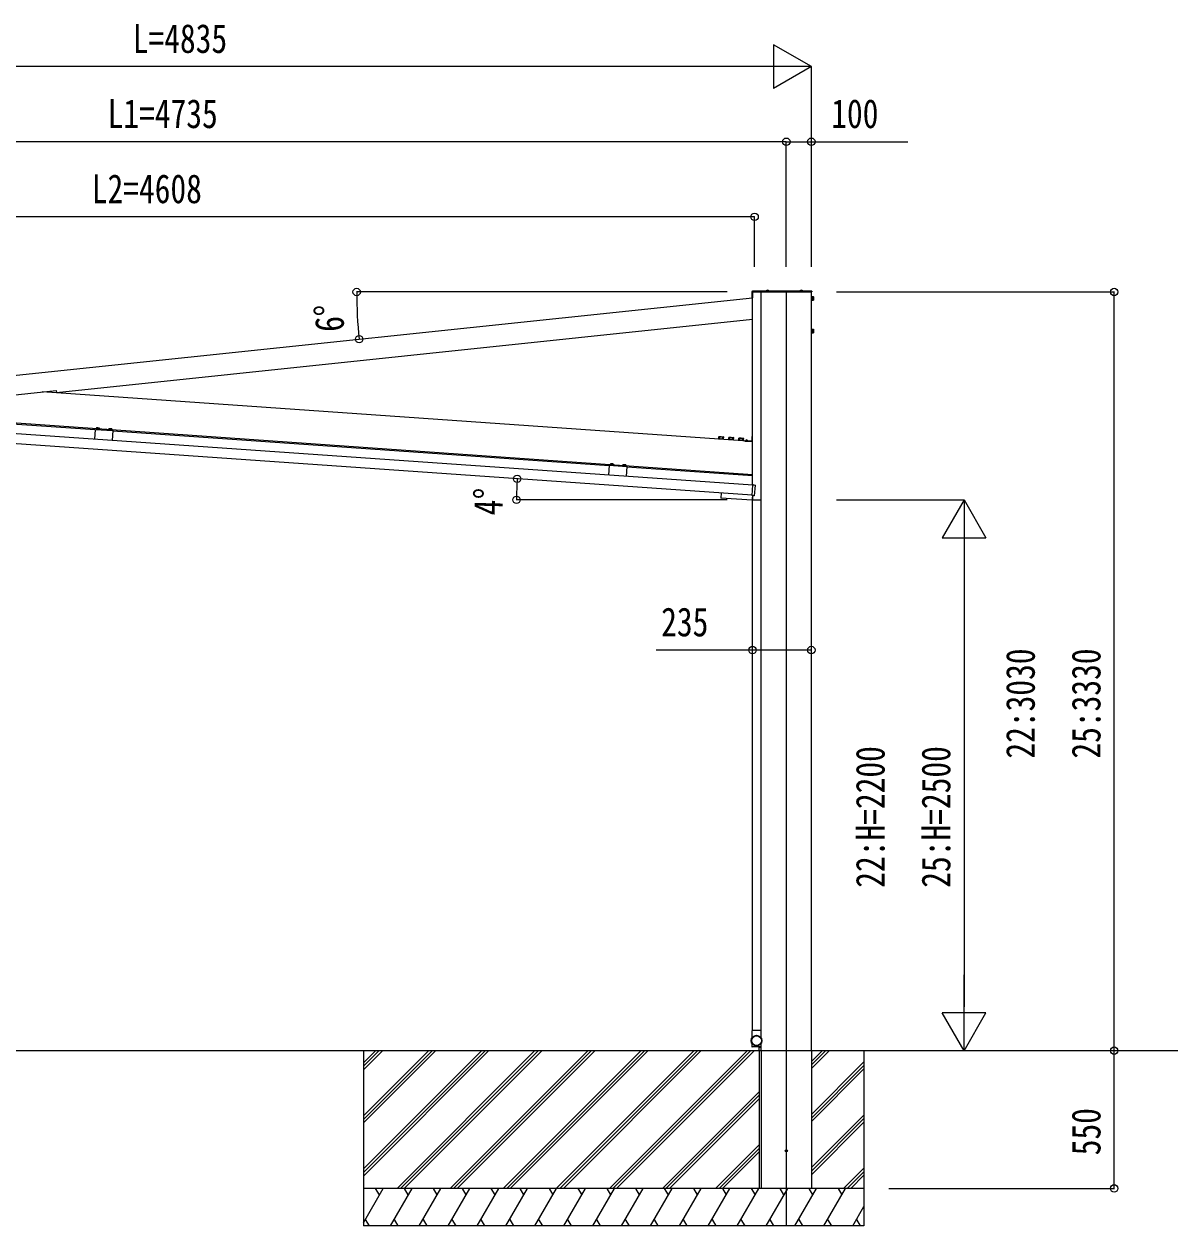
# Model space of a CAD drawing. Units: millimetres, scale not verified. Extents: x -14718 to 14718, y -10395 to 10395.
# Drawn here: x -2035 to 2576, y -6045 to -1245 of the extents above; entities that cross this region are included whole.
import ezdxf
from ezdxf.enums import TextEntityAlignment as Align

# ---------------------------------------------------------------- set-up
doc = ezdxf.new("R2010")
doc.units = ezdxf.units.MM
doc.header["$LTSCALE"] = 40
for name, color, linetype in [('0-3_YKK_12', 2, 'Continuous'), ('0-4_YKK_13', 4, 'Continuous'), ('0-5_YKK_A1', 4, 'Continuous'), ('0-6_YKK_D', 6, 'Continuous')]:
    doc.layers.add(name, color=color, linetype=linetype)
doc.styles.add('ＭＳ ゴシック', font='')
doc.styles.get('ＭＳ ゴシック').set_extended_font_data('MS Gothic')

msp = doc.modelspace()

# ---------------------------------------------------------------- linework, layer by layer
at = {"layer": '0-3_YKK_12'}
msp.add_line((1011.46, -2314.77), (1011.46, -6044.77), dxfattribs=at)
at = {"layer": '0-4_YKK_13'}
for p, q in [((873.46, -2314.27), (873.46, -2337.77)), ((875.96, -2337.77), (873.46, -2337.77)), ((1113.46, -2311.77), (875.96, -2311.77)), ((875.96, -2314.27), (875.96, -2337.77)), ((1113.46, -2314.27), (875.96, -2314.27)), ((875.96, -2314.77), (1113.46, -2314.77)), ((930.56, -2311.22), (930.56, -2311.02)), ((941.82, -2311.77), (931.11, -2311.77)), ((931.77, -2311.19), (931.68, -2311.44)), ((940.41, -2310.67), (932.52, -2310.67)), ((934.09, -2308.44), (935.32, -2310.9)), ((936.46, -2311.51), (935.32, -2310.9)), ((936.46, -2311.51), (937.61, -2310.9)), ((938.84, -2308.44), (937.61, -2310.9)), ((941.16, -2311.19), (941.25, -2311.44)), ((941.72, -2311.77), (941.36, -2311.77)), ((942.36, -2311.22), (942.36, -2311.02)), ((1065.56, -2311.22), (1065.56, -2311.02)), ((1076.82, -2311.77), (1066.11, -2311.77)), ((1066.77, -2311.19), (1066.68, -2311.44)), ((1075.41, -2310.67), (1067.52, -2310.67)), ((1069.09, -2308.44), (1070.32, -2310.9)), ((1071.46, -2311.51), (1070.32, -2310.9)), ((1071.46, -2311.51), (1072.61, -2310.9)), ((1073.84, -2308.44), (1072.61, -2310.9)), ((1076.16, -2311.19), (1076.25, -2311.44)), ((1076.72, -2311.77), (1076.36, -2311.77)), ((1077.36, -2311.22), (1077.36, -2311.02)), ((1113.06, -2333.22), (1114.66, -2333.22)), ((1114.66, -2347.32), (1113.06, -2347.32)), ((1113.46, -2311.77), (1113.46, -2314.77)), ((1114.66, -2332.76), (1119.58, -2332.76)), ((1114.66, -2332.76), (1114.66, -2347.77)), ((1114.66, -2336.52), (1119.58, -2336.52)), ((1114.66, -2344.02), (1119.58, -2344.02)), ((1114.66, -2347.77), (1119.58, -2347.77)), ((1120.16, -2333.77), (1119.58, -2332.76)), ((1120.16, -2346.77), (1119.58, -2347.77)), ((1120.16, -2333.77), (1120.16, -2346.77)), ((1113.06, -2463.22), (1114.66, -2463.22)), ((1114.66, -2477.32), (1113.06, -2477.32)), ((1114.66, -2462.76), (1119.58, -2462.76)), ((1114.66, -2462.76), (1114.66, -2477.77)), ((1114.66, -2466.52), (1119.58, -2466.52)), ((1114.66, -2474.02), (1119.58, -2474.02)), ((1114.66, -2477.77), (1119.58, -2477.77)), ((1120.16, -2463.77), (1119.58, -2462.76)), ((1120.16, -2476.77), (1119.58, -2477.77)), ((1120.16, -2463.77), (1120.16, -2476.77)), ((-1745.52, -2857.36), (-1745.76, -2860.9)), ((-1745.76, -2860.9), (-1734.24, -2861.71)), ((-1745.71, -2861.21), (-1745.69, -2860.91)), ((-1744.71, -2856.97), (-1745.52, -2857.36)), ((-1744.71, -2856.97), (-1734.74, -2857.67)), ((-1742.64, -2857.56), (-1742.88, -2861.11)), ((-1736.88, -2857.96), (-1737.12, -2861.51)), ((-1734.74, -2857.67), (-1734, -2858.17)), ((-1734.32, -2861.71), (-1734.34, -2862)), ((-1734, -2858.17), (-1734.24, -2861.71)), ((-1695.64, -2860.85), (-1695.88, -2864.39)), ((-1695.88, -2864.39), (-1684.37, -2865.2)), ((-1695.83, -2864.7), (-1695.81, -2864.4)), ((-1694.83, -2860.46), (-1695.64, -2860.85)), ((-1694.83, -2860.46), (-1684.86, -2861.15)), ((-1692.76, -2861.05), (-1693.01, -2864.59)), ((-1687, -2861.45), (-1687.25, -2865)), ((-1684.86, -2861.15), (-1684.12, -2861.65)), ((-1684.44, -2865.19), (-1684.46, -2865.49)), ((-1684.12, -2861.65), (-1684.37, -2865.2)), ((741.45, -2899.4), (741.88, -2893.17)), ((741.45, -2899.4), (761.03, -2900.77)), ((743.25, -2892.51), (741.88, -2893.17)), ((742.53, -2901.28), (742.66, -2899.48)), ((743.25, -2892.51), (760.21, -2893.69)), ((746.34, -2899.74), (746.78, -2893.51)), ((756.13, -2900.42), (756.57, -2894.2)), ((759.82, -2900.68), (759.69, -2902.48)), ((760.21, -2893.69), (761.47, -2894.54)), ((761.03, -2900.77), (761.47, -2894.54)), ((781.35, -2902.19), (781.79, -2895.96)), ((781.35, -2902.19), (800.93, -2903.56)), ((783.15, -2895.3), (781.79, -2895.96)), ((782.44, -2904.07), (782.56, -2902.27)), ((783.15, -2895.3), (800.11, -2896.48)), ((786.25, -2902.53), (786.68, -2896.3)), ((796.04, -2903.22), (796.47, -2896.99)), ((799.72, -2903.47), (799.59, -2905.27)), ((800.11, -2896.48), (801.37, -2897.33)), ((800.93, -2903.56), (801.37, -2897.33)), ((821.25, -2904.98), (821.69, -2898.75)), ((821.25, -2904.98), (840.84, -2906.35)), ((823.05, -2898.09), (821.69, -2898.75)), ((822.34, -2906.86), (822.46, -2905.06)), ((823.05, -2898.09), (840.01, -2899.27)), ((826.15, -2905.32), (826.58, -2899.1)), ((835.94, -2906.01), (836.37, -2899.78)), ((839.62, -2906.26), (839.5, -2908.06)), ((840.01, -2899.27), (841.27, -2900.12)), ((840.84, -2906.35), (841.27, -2900.12)), ((873.73, -2911.72), (845.79, -2909.77)), ((848.71, -2907.46), (848.68, -2907.96)), ((848.68, -2907.96), (856.16, -2908.49)), ((850.51, -2906.08), (851.29, -2907.99)), ((851.29, -2907.99), (851.56, -2908.16)), ((853.57, -2908.15), (853.27, -2908.28)), ((854.6, -2906.36), (853.57, -2908.15)), ((875.86, -2909.72), (875.86, -2891.72)), ((875.86, -2909.72), (875.86, -2891.72)), ((308.59, -3001), (308.34, -3004.54)), ((308.34, -3004.54), (319.86, -3005.35)), ((308.39, -3004.85), (308.41, -3004.55)), ((309.39, -3000.61), (308.59, -3001)), ((309.39, -3000.61), (319.37, -3001.3)), ((311.47, -3001.2), (311.22, -3004.74)), ((317.23, -3001.6), (316.98, -3005.15)), ((319.37, -3001.3), (320.11, -3001.8)), ((319.79, -3005.34), (319.76, -3005.64)), ((320.11, -3001.8), (319.86, -3005.35)), ((358.47, -3004.48), (358.22, -3008.03)), ((358.22, -3008.03), (369.74, -3008.84)), ((358.27, -3008.33), (358.29, -3008.03)), ((359.27, -3004.09), (358.47, -3004.48)), ((359.27, -3004.09), (369.24, -3004.79)), ((361.35, -3004.69), (361.1, -3008.23)), ((367.11, -3005.09), (366.86, -3008.63)), ((369.24, -3004.79), (369.99, -3005.29)), ((369.66, -3008.83), (369.64, -3009.13)), ((369.99, -3005.29), (369.74, -3008.84)), ((750.78, -3117.98), (749.49, -3136.44)), ((875.18, -3128.09), (878.17, -3085.41)), ((879.73, -3085.52), (878.17, -3085.41)), ((879.97, -3085.43), (885.86, -3085.84)), ((886.32, -3086.37), (883.39, -3128.27)), ((874.61, -3146.19), (750.42, -3137.5)), ((875.18, -3128.09), (876.75, -3128.2)), ((876.87, -3128.3), (875.68, -3145.26)), ((876.38, -3128.17), (876.38, -3128.17)), ((882.86, -3128.73), (876.97, -3128.32)), ((874.31, -5265.07), (874.06, -5293.91)), ((910.32, -5264.77), (874.61, -5264.77)), ((910.87, -5293.91), (910.62, -5265.07)), ((874.06, -5315.62), (874.18, -5329.47)), ((910.75, -5329.47), (910.87, -5315.62)), ((910.45, -5329.77), (874.48, -5329.77))]:
    msp.add_line(p, q, dxfattribs=at)
for points in [[(1111.46, -2348.77), (1111.46, -2331.77), (1113.06, -2331.77), (1113.06, -2348.77)], [(1111.46, -2478.77), (1111.46, -2461.77), (1113.06, -2461.77), (1113.06, -2478.77)], [(761.97, -2904.24), (740.03, -2902.71), (740.14, -2901.11), (762.09, -2902.65)], [(801.88, -2907.03), (779.93, -2905.5), (780.04, -2903.9), (801.99, -2905.44)], [(841.78, -2909.82), (819.83, -2908.29), (819.95, -2906.69), (841.89, -2908.23)]]:
    msp.add_lwpolyline(points, close=True, dxfattribs=at)
for points in [[(-1742.77, -2857.1), (-1741.78, -2859.53), (-1739.96, -2860.67)], [(-1736.68, -2857.53), (-1737.99, -2859.8), (-1739.96, -2860.67)], [(-1692.89, -2860.59), (-1691.91, -2863.02), (-1690.08, -2864.16)], [(-1686.8, -2861.02), (-1688.12, -2863.29), (-1690.08, -2864.16)], [(845.79, -2909.77), (845.77, -2910.1), (876.46, -2912.25), (876.46, -2891.72), (875.86, -2891.72)], [(873.73, -2911.72), (845.79, -2909.77), (845.93, -2907.77), (873.86, -2909.72)], [(848.71, -2907.46), (856.19, -2907.98), (856.16, -2908.49)], [(875.86, -2891.72), (873.86, -2891.72), (873.86, -2909.72)], [(311.34, -3000.74), (312.32, -3003.17), (314.14, -3004.31)], [(317.42, -3001.16), (316.11, -3003.44), (314.14, -3004.31)], [(361.21, -3004.23), (362.2, -3006.66), (364.02, -3007.8)], [(367.3, -3004.65), (365.99, -3006.92), (364.02, -3007.8)]]:
    msp.add_lwpolyline(points, dxfattribs=at)
for radius in [21.37, 21, 19.35]:
    msp.add_circle((892.46, -5304.77), radius, dxfattribs=at)
for centre, radius, start, end in [((875.96, -2314.27), 2.5, 90, 180), ((931.11, -2311.02), 0.55, 138.43917, 180), ((931.11, -2311.22), 0.545, 180, 270), ((936.46, -2315.77), 7.7, 41.56083, 138.43917), ((931.21, -2311.27), 0.5, 270, 340), ((932.52, -2311.47), 0.8, 90, 160), ((940.41, -2311.47), 0.8, 20, 90), ((941.72, -2311.27), 0.5, 200, 270), ((941.82, -2311.22), 0.545, 270, 0), ((941.81, -2311.02), 0.55, 0, 41.56083), ((1066.11, -2311.02), 0.55, 138.43917, 180), ((1066.11, -2311.22), 0.545, 180, 270), ((1071.46, -2315.77), 7.7, 41.56083, 138.43917), ((1066.21, -2311.27), 0.5, 270, 340), ((1067.52, -2311.47), 0.8, 90, 160), ((1075.41, -2311.47), 0.8, 20, 90), ((1076.72, -2311.27), 0.5, 200, 270), ((1076.82, -2311.22), 0.545, 270, 0), ((1076.81, -2311.02), 0.55, 0, 41.56083), ((1116.84, -2334.64), 3.32, 325.61575, 34.38425), ((1116.84, -2345.9), 3.32, 325.61575, 34.38425), ((1107.75, -2340.27), 12.42, 342.41205, 17.58795), ((1116.84, -2464.64), 3.32, 325.61575, 34.38425), ((1116.84, -2475.9), 3.32, 325.61575, 34.38425), ((1107.75, -2470.27), 12.42, 342.41205, 17.58795), ((-1744.22, -2859.57), 2.56, 51.61708, 120.38292), ((-1740.39, -2866.85), 9.55, 68.41276, 103.58724), ((-1735.58, -2860.17), 2.56, 51.61708, 120.38292), ((-1694.34, -2863.05), 2.56, 51.61708, 120.38292), ((-1690.51, -2870.34), 9.55, 68.41276, 103.58724), ((-1685.7, -2863.66), 2.56, 51.61708, 120.38292), ((744.08, -2896.92), 4.34, 51.61575, 120.38425), ((750.59, -2909.3), 16.24, 68.41205, 103.58795), ((758.77, -2897.95), 4.34, 51.61575, 120.38425), ((783.98, -2899.71), 4.34, 51.61575, 120.38425), ((790.5, -2912.09), 16.24, 68.41205, 103.58795), ((798.67, -2900.74), 4.34, 51.61575, 120.38425), ((823.89, -2902.5), 4.34, 51.61575, 120.38425), ((830.4, -2914.88), 16.24, 68.41205, 103.58795), ((838.57, -2903.53), 4.34, 51.61575, 120.38425), ((852.28, -2910.25), 4.53, 30.06671, 141.93329), ((873.86, -2909.72), 2, 266, 0), ((873.86, -2909.72), 2, 266, 0), ((309.88, -3003.2), 2.56, 51.61708, 120.38292), ((313.71, -3010.48), 9.55, 68.41276, 103.58724), ((318.52, -3003.81), 2.56, 51.61708, 120.38292), ((359.76, -3006.69), 2.56, 51.61708, 120.38292), ((363.59, -3013.97), 9.55, 68.41276, 103.58724), ((368.4, -3007.29), 2.56, 51.61708, 120.38292), ((750.49, -3136.51), 1, 176, 266), ((874.68, -3145.19), 1, 266, 356), ((874.61, -5265.07), 0.3, 90, 179.5), ((910.32, -5265.07), 0.3, 0.5, 90), ((874.48, -5329.47), 0.3, 180.5, 270), ((910.45, -5329.47), 0.3, 270, 359.5)]:
    msp.add_arc(centre, radius, start, end, dxfattribs=at)
for centre, major_axis, ratio, start_param, end_param in [((879.95, -3085.73), (-0.021, -0.3), 0.998135, 3.1415927, 4.0284596), ((885.82, -3086.34), (0.379, 0.329), 0.99628, 5.4996506, 7.06672), ((876.99, -3128.02), (-0.021, -0.3), 0.998135, 5.3963184, 6.2831853), ((882.89, -3128.23), (0.329, -0.379), 0.99628, 5.4996506, 7.06672)]:
    msp.add_ellipse(centre, major_axis=major_axis, ratio=ratio, start_param=start_param, end_param=end_param, dxfattribs=at)
at = {"layer": '0-5_YKK_A1'}
for p, q in [((-2391.43, -2681.57), (876.46, -2338.1)), ((876.46, -3086.67), (876.46, -2314.77)), ((911.46, -5294.99), (911.46, -2314.77)), ((1111.46, -5344.77), (1111.46, -2314.77)), ((876.46, -2912.25), (-1961.44, -2713.8)), ((878.07, -3086.78), (-3714.1, -2765.67)), ((876.46, -3044.57), (-3311.84, -2751.69)), ((-1750.85, -2865.86), (-3134.12, -2769.13)), ((875.28, -3126.69), (-3716.89, -2805.57)), ((-1750.67, -2863.37), (-1753.43, -2902.77)), ((-1750.67, -2863.37), (-1679.85, -2868.32)), ((-1679.85, -2868.32), (-1682.6, -2907.72)), ((303.26, -3009.5), (-1680.02, -2870.82)), ((303.43, -3007.01), (300.67, -3046.41)), ((303.43, -3007.01), (374.26, -3011.96)), ((374.26, -3011.96), (371.5, -3051.36)), ((876.12, -3049.56), (374.08, -3014.45)), ((876.12, -3049.56), (876.46, -3044.57)), ((876.46, -5264.77), (876.46, -3134.03)), ((876.46, -3144.77), (911.46, -3144.77)), ((911.46, -5344.77), (911.46, -5314.54)), ((2576.46, -5344.77), (-3723.54, -5344.77)), ((-678.54, -5344.77), (-678.54, -6044.77)), ((-192.17, -5344.77), (-678.54, -5831.14)), ((-404.3, -5344.77), (-678.54, -5619)), ((-616.43, -5344.77), (-678.54, -5406.87)), ((-206.31, -5344.77), (-678.54, -5816.99)), ((-178.02, -5344.77), (-678.54, -5845.28)), ((-418.44, -5344.77), (-678.54, -5604.86)), ((-390.16, -5344.77), (-678.54, -5633.15)), ((-630.57, -5344.77), (-678.54, -5392.73)), ((-602.29, -5344.77), (-678.54, -5421.01)), ((5.82, -5344.77), (-544.18, -5894.77)), ((19.96, -5344.77), (-530.04, -5894.77)), ((34.11, -5344.77), (-515.89, -5894.77)), ((217.95, -5344.77), (-332.05, -5894.77)), ((232.1, -5344.77), (-317.9, -5894.77)), ((246.24, -5344.77), (-303.76, -5894.77)), ((430.09, -5344.77), (-119.91, -5894.77)), ((444.23, -5344.77), (-105.77, -5894.77)), ((458.37, -5344.77), (-91.63, -5894.77)), ((642.22, -5344.77), (92.22, -5894.77)), ((656.36, -5344.77), (106.36, -5894.77)), ((670.5, -5344.77), (120.5, -5894.77)), ((854.35, -5344.77), (304.35, -5894.77)), ((868.49, -5344.77), (318.49, -5894.77)), ((882.64, -5344.77), (332.64, -5894.77)), ((911.46, -5331.77), (902.46, -5331.77)), ((902.46, -5344.77), (902.46, -5331.77)), ((902.46, -5344.77), (902.46, -5894.77)), ((911.46, -5344.77), (911.46, -5894.77)), ((1111.46, -5344.77), (1111.46, -5894.77)), ((1168.3, -5344.77), (1111.46, -5401.61)), ((1154.16, -5344.77), (1111.46, -5387.47)), ((1182.45, -5344.77), (1111.46, -5415.75)), ((1321.46, -5344.77), (1321.46, -6044.77)), ((1321.46, -5389.6), (1111.46, -5599.6)), ((1321.46, -5403.74), (1111.46, -5613.74)), ((1321.46, -5417.88), (1111.46, -5627.88)), ((902.46, -5508.79), (516.48, -5894.77)), ((902.46, -5522.93), (530.63, -5894.77)), ((902.46, -5537.07), (544.77, -5894.77)), ((1321.46, -5601.73), (1111.46, -5811.73)), ((1321.46, -5615.87), (1111.46, -5825.87)), ((1321.46, -5630.01), (1111.46, -5840.01)), ((902.46, -5720.92), (728.62, -5894.77)), ((902.46, -5735.06), (742.76, -5894.77)), ((902.46, -5749.2), (756.9, -5894.77)), ((1321.46, -5813.86), (1240.56, -5894.77)), ((1321.46, -5828), (1254.7, -5894.77)), ((1321.46, -5842.15), (1268.84, -5894.77)), ((1321.46, -5894.77), (-678.54, -5894.77)), ((-678.54, -6031.7), (-599.48, -5894.77)), ((-614.48, -5920.75), (-629.48, -5894.77)), ((-570.61, -6044.77), (-484.01, -5894.77)), ((-499.01, -5920.75), (-514.01, -5894.77)), ((-455.14, -6044.77), (-368.54, -5894.77)), ((-383.54, -5920.75), (-398.54, -5894.77)), ((-339.67, -6044.77), (-253.07, -5894.77)), ((-268.07, -5920.75), (-283.07, -5894.77)), ((-224.2, -6044.77), (-137.59, -5894.77)), ((-152.6, -5920.75), (-167.6, -5894.77)), ((-108.73, -6044.77), (-22.12, -5894.77)), ((-37.13, -5920.75), (-52.13, -5894.77)), ((6.74, -6044.77), (93.35, -5894.77)), ((63.34, -5894.77), (78.35, -5920.75)), ((122.21, -6044.77), (208.82, -5894.77)), ((178.81, -5894.77), (193.81, -5920.75)), ((237.68, -6044.77), (324.29, -5894.77)), ((294.28, -5894.77), (309.28, -5920.75)), ((353.15, -6044.77), (439.76, -5894.77)), ((424.75, -5920.75), (409.75, -5894.77)), ((468.62, -6044.77), (555.23, -5894.77)), ((540.22, -5920.75), (525.22, -5894.77)), ((584.09, -6044.77), (670.7, -5894.77)), ((640.69, -5894.77), (655.7, -5920.75)), ((699.56, -6044.77), (786.17, -5894.77)), ((756.16, -5894.77), (771.17, -5920.75)), ((815.03, -6044.77), (901.64, -5894.77)), ((871.63, -5894.77), (886.63, -5920.75)), ((1111.46, -5894.77), (902.46, -5894.77)), ((930.5, -6044.77), (1017.11, -5894.77)), ((1002.1, -5920.75), (987.1, -5894.77)), ((1045.97, -6044.77), (1132.58, -5894.77)), ((1117.57, -5920.75), (1102.57, -5894.77)), ((1161.44, -6044.77), (1248.05, -5894.77)), ((1218.05, -5894.77), (1233.05, -5920.75)), ((1276.91, -6044.77), (1321.46, -5967.6)), ((1321.46, -6044.77), (-678.54, -6044.77)), ((-671.08, -6018.79), (-656.08, -6044.77)), ((-555.61, -6018.79), (-540.61, -6044.77)), ((-440.14, -6018.79), (-425.14, -6044.77)), ((-324.67, -6018.79), (-309.67, -6044.77)), ((-209.2, -6018.79), (-194.2, -6044.77)), ((-93.73, -6018.79), (-78.73, -6044.77)), ((21.74, -6018.79), (36.74, -6044.77)), ((137.21, -6018.79), (152.21, -6044.77)), ((252.68, -6018.79), (267.68, -6044.77)), ((368.15, -6018.79), (383.15, -6044.77)), ((483.62, -6018.79), (498.62, -6044.77)), ((599.09, -6018.79), (614.09, -6044.77)), ((714.56, -6018.79), (729.56, -6044.77)), ((830.03, -6018.79), (845.03, -6044.77)), ((945.5, -6018.79), (960.5, -6044.77)), ((1060.97, -6018.79), (1075.97, -6044.77)), ((1176.44, -6018.79), (1191.44, -6044.77)), ((1291.91, -6018.79), (1306.91, -6044.77))]:
    msp.add_line(p, q, dxfattribs=at)
msp.add_lwpolyline([(-2247.8, -2743.9), (-1906.01, -2707.97), (-1905.17, -2715.93), (876.46, -2423.57)], dxfattribs=at)
msp.add_circle((1011.46, -5744.77), 4.5, dxfattribs=at)
at = {"layer": '0-6_YKK_D'}
for p, q in [((1111.46, -1414.77), (959.91, -1327.27)), ((959.91, -1327.27), (959.91, -1502.27)), ((936.46, -1414.77), (-3548.54, -1414.77)), ((1111.46, -1414.77), (808.36, -1414.77)), ((1111.46, -1414.77), (959.91, -1502.27)), ((1111.46, -2214.77), (1111.46, -1413.77)), ((1011.46, -1714.77), (-3723.54, -1714.77)), ((1011.46, -2214.77), (1011.46, -1713.77)), ((1011.46, -2214.77), (1011.46, -1713.77)), ((1111.46, -2214.77), (1111.46, -1713.77)), ((884.71, -2014.77), (-3723.54, -2014.77)), ((884.71, -2214.77), (884.71, -2013.77)), ((775.46, -2314.77), (-706.29, -2314.77)), ((1211.46, -2314.77), (2322.46, -2314.77)), ((2321.46, -5344.77), (2321.46, -2314.77)), ((775.46, -3144.77), (-67.7, -3144.77)), ((1211.46, -3144.77), (1722.46, -3144.77)), ((1721.46, -3144.77), (1633.96, -3296.32)), ((1721.46, -3144.77), (1808.96, -3296.32)), ((1721.46, -3144.77), (1721.46, -3447.88)), ((1633.96, -3296.32), (1808.96, -3296.32)), ((1721.46, -3319.77), (1721.46, -5169.77)), ((1721.46, -5344.77), (1721.46, -5041.66)), ((1721.46, -5344.77), (1633.96, -5193.21)), ((1808.96, -5193.21), (1633.96, -5193.21)), ((1721.46, -5344.77), (1808.96, -5193.21)), ((2321.46, -5894.77), (2321.46, -5344.77)), ((1421.46, -5894.77), (2322.46, -5894.77))]:
    msp.add_line(p, q, dxfattribs=at)
for points in [[(1011.46, -1714.77), (1111.46, -1714.77), (1496.56, -1714.77)], [(1111.46, -3744.77), (876.46, -3744.77), (491.36, -3744.77)]]:
    msp.add_lwpolyline(points, dxfattribs=at)
for centre in [(1011.46, -1714.77), (1011.46, -1714.77), (1111.46, -1714.77), (884.71, -2014.77), (-705.29, -2314.77), (2321.46, -2314.77), (-695.41, -2503.31), (-63.78, -3061.02), (-66.7, -3144.77), (876.46, -3744.77), (1111.46, -3744.77), (2321.46, -5344.77), (2321.46, -5344.77), (2321.46, -5894.77)]:
    msp.add_circle(centre, 14.88, dxfattribs=at)
for centre, radius, start, end in [((1098.47, -2314.77), 1803.76, 180, 186), ((1133.85, -3144.77), 1200.55, 176, 180)]:
    msp.add_arc(centre, radius, start, end, dxfattribs=at)

# ---------------------------------------------------------------- texts
at = {"layer": '0-6_YKK_D', "style": 'ＭＳ ゴシック', "width": 0.8}
for s, p in [('L=4835', (-1600.04, -1394.77)), ('L1=4735', (-1700.44, -1694.77)), ('100', (1190.96, -1694.77)), ('L2=4608', (-1763.81, -1994.77)), ('235', (511.36, -3724.77))]:
    msp.add_text(s, height=115.5, dxfattribs=at).set_placement(p, align=Align.BOTTOM_LEFT)
for s, rotation, p in [('6°', 92, (-720.96, -2470.76)), ('4°', 88.667, (-88.52, -3208.74)), ('22:3030', 90, (2038.96, -4178.37)), ('25:3330', 90, (2301.46, -4178.37)), ('22:H=2200', 90, (1438.96, -4694.17)), ('25:H=2500', 90, (1701.46, -4694.17)), ('550', 90, (2301.46, -5762.57))]:
    msp.add_text(s, height=115.5, rotation=rotation, dxfattribs=at).set_placement(p, align=Align.BOTTOM_LEFT)

doc.saveas('drawing.dxf')
